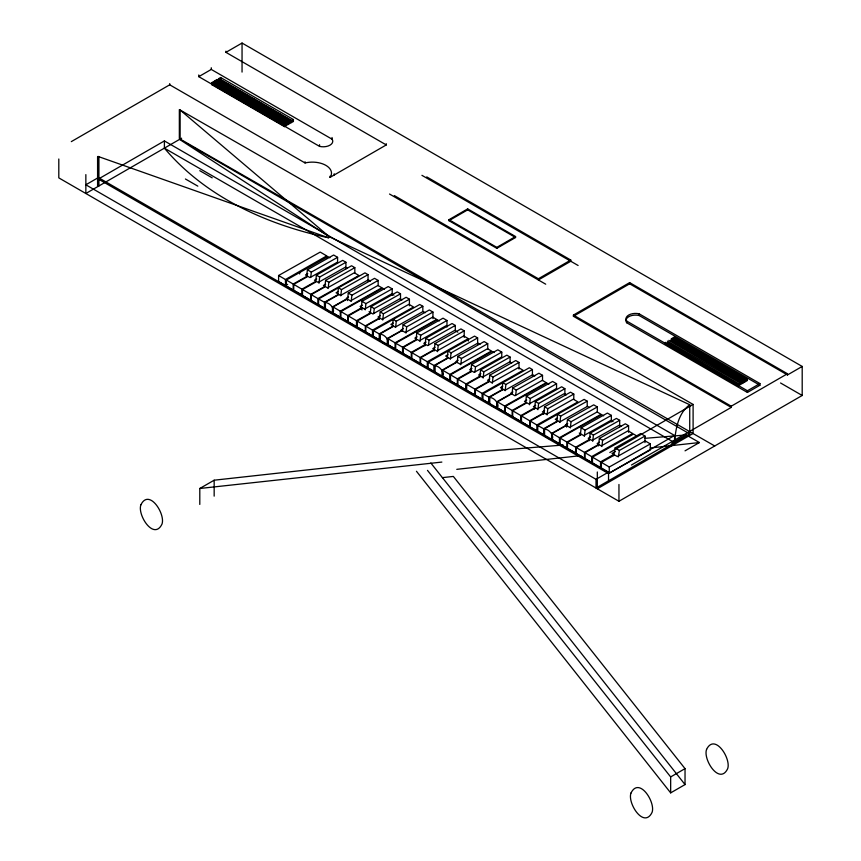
<?xml version="1.0" encoding="UTF-8"?>
<svg xmlns="http://www.w3.org/2000/svg" width="861" height="861" viewBox="0 0 861 861"><rect width="100%" height="100%" fill="white"/><g stroke="black" fill="none" stroke-linecap="round" stroke-linejoin="round"><path stroke-width="1.29" d="M674.572 442.683C675.53 429.219 678.113 413.237 689.726 404.745L329.709 236.947L328.482 237.765C267.05 224.796 205.456 196.997 164.397 148.146L164.397 140.924L98.358 179.056L608.533 473.593L674.572 435.472L674.572 442.683L164.397 148.146M306.677 276.026L307.399 269.794L333.648 255.017L337.587 257.331L337.587 262.583M310.767 277.091L311.338 272.108L337.587 257.331M315.696 281.375L316.417 275.143L342.667 260.366L345.928 262.282L345.928 268.847M318.957 283.291L319.668 277.048L345.928 262.282M324.888 286.605L325.598 280.363L351.568 265.758L354.829 267.663L354.829 272.915M328.138 288.51L328.859 282.279L354.829 267.663M337.716 294.031L338.427 287.789L341.505 289.597L368.045 274.659L368.045 281.224M340.784 295.829L341.505 289.597M347.435 300.586L348.296 293.095L374.546 278.329L378.151 280.438L378.151 285.691M351.18 301.447L351.891 295.215L378.151 280.438M361.125 308.808L361.986 301.318L388.246 286.552L392.185 288.865L392.185 295.431M365.215 309.874L365.925 303.632L392.185 288.865M370.295 312.909L371.005 306.667L397.265 291.901L400.516 293.816L400.516 300.371M373.685 313.576L374.266 308.582L400.516 293.816M379.335 319.377L380.196 311.897L406.155 297.282L409.416 299.197L409.416 305.763M382.725 320.044L383.446 313.802L409.416 299.197M392.508 325.652L393.219 319.42L396.297 321.218L422.837 306.29L422.837 311.542M395.576 327.46L396.297 321.218M402.367 330.968L403.088 324.726L429.338 309.96L432.943 312.069L432.943 318.635M405.972 333.078L406.683 326.836L432.943 312.069M416.057 339.191L416.778 332.949L443.038 318.183L446.977 320.496L446.977 327.051M420.007 341.505L420.717 335.263L446.977 320.496M424.936 345.788L425.797 338.298L452.057 323.532L455.308 325.436L455.308 330.689M428.477 345.196L429.058 340.213L455.308 325.436M434.127 351.008L434.988 343.528L460.947 328.913L464.208 330.828L464.208 337.383M437.517 351.675L438.238 345.433L464.208 330.828M447.3 357.283L448.011 351.051L451.089 352.849L477.629 337.921L477.629 344.475M450.368 359.091L451.089 352.849M457.159 362.589L457.88 356.357L484.13 341.58L487.735 343.7L487.735 348.942M460.764 364.709L461.474 358.467L487.735 343.7M470.709 372.06L471.57 364.58L497.83 349.803L501.769 352.117L501.769 357.369M474.938 371.877L475.509 366.894L501.769 352.117M479.868 376.16L480.589 369.929L506.849 355.152L510.099 357.067L510.099 362.32M483.129 378.076L483.85 371.844L510.099 357.067M489.059 381.391L489.78 375.148L515.739 360.544L519 362.449L519 369.014M492.309 383.296L493.03 377.064L519 362.449M501.941 390.162L502.802 382.671L505.881 384.48L532.421 369.541L532.421 376.106M505.159 390.711L505.881 384.48M511.951 394.22L512.672 387.988L538.921 373.211L542.527 375.321L542.527 380.573M515.696 395.091L516.266 390.098L542.527 375.321M525.64 402.442L526.362 396.211L552.611 381.434L556.561 383.748L556.561 389M529.58 404.756L530.301 398.525L556.561 383.748M534.52 409.04L535.381 401.56L561.641 386.783L564.891 388.698L564.891 395.264M537.921 409.707L538.631 403.465L564.891 388.698M543.711 414.259L544.572 406.779L570.531 392.175L573.792 394.08L573.792 399.332M547.101 414.927L547.822 408.695L573.792 394.08M556.884 420.545L557.594 414.302L560.672 416.111L587.213 401.172L587.213 406.424M559.951 422.342L560.672 416.111M566.603 427.099L567.464 419.608L593.713 404.842L597.319 406.952L597.319 412.204M570.337 427.96L571.058 421.729L597.319 406.952M580.432 434.073L581.153 427.831L607.403 413.065L611.353 415.379L611.353 421.944M584.371 436.387L585.093 430.145L611.353 415.379M589.311 440.671L590.172 433.18L616.422 418.414L619.683 420.319L619.683 426.884M592.712 441.338L593.423 435.096L619.683 420.319M598.503 445.89L599.364 438.41L625.323 423.795L628.584 425.711L628.584 432.276M601.893 446.558L602.614 440.315L628.584 425.711M613.807 455.673L615.12 447.935L640.713 433.535L644.997 436.053L644.997 442.619M618.306 456.9L619.403 450.443L644.997 436.053M71.312 141.624L169.714 84.808L305.063 162.955A19.146 11.053 0 0 1 325.888 165.366A19.146 11.053 0 0 1 330.054 177.388L386.277 144.928L386.277 143.722M225.937 51.154L225.937 52.349L242.049 43.05L802.194 366.442L802.194 395.479L618.951 501.274L58.806 177.883L58.806 159.005M198.773 76.661L211.268 69.44L332.045 139.17A9.568 5.521 0 0 1 329.957 145.186A9.568 5.521 0 0 1 319.549 146.381L198.773 76.661L198.773 74.972M211.698 82.688L213.786 81.483L286.562 123.5L286.562 125.426L284.474 126.632L211.698 84.615L211.698 82.688L284.474 124.705L286.562 123.5M215.002 80.708L217.08 79.513L289.856 121.53L289.856 123.446L287.778 124.651L215.002 82.634L215.002 80.708L287.778 122.725L289.856 121.53M218.533 78.728L220.62 77.522L293.397 119.539L293.397 121.466L291.309 122.66L218.533 80.643L218.533 78.728L291.309 120.744L293.397 119.539M211.698 84.615L213.786 83.409L286.562 125.426M215.002 82.634L217.08 81.429L289.856 123.446M218.533 80.643L220.62 79.449L293.397 121.466M329.709 236.947L328.482 237.765L98.132 156.465L97.584 156.788L97.584 185.815L98.358 186.267L98.358 157.24M97.584 185.815L98.918 185.944L98.918 156.917M181.639 138.19L85.852 193.488L85.852 174.622M326.728 255.9L320.206 252.09L278.598 275.498L285.454 279.524L326.728 255.9L326.728 258.322M448.936 219.716L467.674 208.889L515.567 236.538L515.567 237.507L496.829 248.323L448.936 220.674L448.936 219.716L496.829 247.365L515.567 236.538M448.936 220.674L467.674 209.858L515.567 237.507M538.383 278.76L570.778 260.054L570.778 261.26L538.383 279.965L538.383 278.76L394.338 195.598M199.795 504.428L199.795 488.488L214.163 480.201L445.191 454.683L563.202 445.019M573.415 315.072L731.247 406.198L731.247 407.404L573.415 316.278L573.415 315.072L629.639 282.612L787.471 373.739L787.471 374.944L802.194 366.442M573.415 316.278L629.639 283.818L787.471 374.944M746.993 380.648L674.206 338.631L672.129 339.837L672.129 338.395L674.206 337.189L746.993 379.206L746.993 380.648L744.905 381.853L670.913 339.169M609.825 452.531L693.105 404.444L693.105 433.481L597.319 488.779L597.319 471.989M665.295 342.355L738.071 384.372L740.159 383.177L740.159 384.619L738.071 385.814L665.295 343.797M668.825 340.364L741.612 382.381L743.689 381.186L743.689 382.628L741.612 383.823L667.372 341.15M672.129 338.395L744.905 380.411L746.993 379.206M626.647 321.035L747.423 390.765L759.919 383.554L759.919 385.233L747.423 392.455L626.647 322.724L626.647 321.035A9.568 5.521 0 0 1 628.734 315.029A9.568 5.521 0 0 1 639.142 313.824L759.919 383.554M608.533 472.108L98.358 177.56L85.852 184.792L596.016 479.329L608.533 472.108L608.533 480.815M731.247 406.198L787.471 373.739M631.457 465.015L731.247 407.404M671.871 443.243L686.239 434.945L699.401 442.543L685.033 450.841M689.726 404.745L689.726 433.933L596.016 488.036L596.016 479.329M685.033 768.636L685.033 784.575L670.665 792.873L670.665 776.934L685.033 768.636L453.338 476.424L442.414 477.64M286.326 280.029L293.181 284.044L293.181 290.103L286.326 286.089L286.326 280.029L327.933 256.621L329.914 257.783M278.598 275.498L278.598 281.558L285.454 285.583L287.639 284.345M307.775 273.669L305.494 274.95L307.377 276.058L293.181 284.044M302.189 295.075L293.741 290.437L293.741 284.378L307.937 276.392L309.992 277.597L337.114 262.336M316.708 278.942L314.448 280.212L316.105 281.181L301.91 289.178L293.741 284.378M302.512 289.533L310.735 294.365L310.735 300.414L302.512 295.592L302.512 289.533L316.719 281.547L318.258 282.451L345.379 267.19L347.435 268.395M325.662 284.195L323.402 285.465L324.941 286.369L310.735 294.365M311.23 294.656L325.436 286.659L327.492 287.865L354.312 272.776L358.94 275.488L317.913 298.573L311.23 294.656L311.23 300.704L317.913 304.633L317.913 298.573M318.592 298.961L324.446 302.265L324.446 308.324L318.592 305.02L318.592 298.961L364.967 272.862L368.045 274.659M338.384 291.47L336.081 292.762L338.653 294.268L324.446 302.265M324.898 302.491C334.455 302.911 338.169 320.529 324.898 308.55L324.898 302.491L338.954 294.58L340.493 295.484L368.293 279.847L370.413 281.095M348.565 297.045L346.283 298.326L346.972 298.735L332.626 306.807M333.089 306.957L347.284 298.971L350.545 300.876L377.947 285.465L381.886 287.778L340.278 311.187L333.089 306.957L333.089 313.017L340.278 317.235L340.278 311.187M340.913 311.553L347.769 315.578L347.769 321.637L340.913 317.612L340.913 311.553L382.521 288.144L384.512 289.318M362.373 305.192L360.081 306.484L361.964 307.592L361.964 310.014M347.769 315.578L361.964 307.592M356.777 320.54L356.497 326.76L348.328 321.971L348.328 315.912L362.535 307.915L364.58 309.121L391.701 293.87L393.929 295.172M348.328 315.912L356.497 320.701L370.693 312.715L369.035 311.736M357.1 321.067L365.322 325.888L365.322 331.948L357.1 327.126L357.1 321.067L371.306 313.07L372.845 313.974L399.967 298.724L402.022 299.929M380.25 315.729L377.99 316.999L379.529 317.903L365.322 325.888M365.817 326.179L380.024 318.193L382.08 319.399L408.91 304.299L413.528 307.022L372.501 330.107L365.817 326.179L365.817 332.238L372.501 336.167L372.501 330.107M373.383 330.592L379.238 333.896L379.238 339.955L373.383 336.651L373.383 330.592L419.759 304.482L422.837 306.29M393.176 323.101L390.872 324.393L393.445 325.899L379.238 333.896M379.69 334.122C389.247 334.531 392.96 352.16 379.69 340.181L379.69 334.122L393.746 326.211L395.285 327.115L423.085 311.478L425.205 312.715M403.357 328.676L401.075 329.957L401.764 330.366L387.418 338.438M387.88 338.588L402.076 330.592L405.337 332.507L432.739 317.085L436.678 319.399L395.07 342.807L387.88 338.588L387.88 344.648L395.07 348.866L395.07 342.807M395.705 343.184L402.561 347.209L402.561 353.268L395.705 349.243L395.705 343.184L437.313 319.775L439.304 320.949M417.165 336.823L414.873 338.115L416.756 339.212L402.561 347.209M411.569 358.23L403.12 353.591L403.12 347.532L417.316 339.546L419.372 340.752L446.493 325.501M426.087 342.097L423.827 343.367L425.485 344.346L411.289 352.332L403.12 347.532M411.892 352.687L420.114 357.519L420.114 363.579L411.892 358.746L411.892 352.687L426.098 344.701L427.637 345.605L454.759 330.355L457.837 332.163M435.042 347.349L432.782 348.619L434.321 349.534L420.114 357.519M420.609 357.81L427.293 361.728L427.293 367.787L420.609 363.869L420.609 357.81L434.816 349.814L436.871 351.03L463.692 335.93L468.319 338.642L468.319 341.074M427.293 361.728L468.319 338.642M428.175 362.223L434.03 365.516L434.03 371.575L428.175 368.282L428.175 362.223L474.551 336.113L477.629 337.921M447.968 354.732L445.664 356.024L448.237 357.53L434.03 365.516M434.482 365.753C444.039 366.162 447.752 383.78 434.482 371.812L434.482 365.753L448.538 357.842L450.077 358.746L477.877 343.098L479.997 344.346M458.149 360.307L455.867 361.588L456.556 361.986L442.21 370.058M442.672 370.219L456.868 362.223L460.129 364.138L487.53 348.716L491.47 351.03L449.862 374.438L442.672 370.219L442.672 376.268L449.862 380.497L449.862 374.438M450.497 374.815L457.352 378.84L457.352 384.899L450.497 380.874L450.497 374.815L492.105 351.406L494.085 352.569M471.957 368.454L469.665 369.735L471.548 370.843L457.352 378.84M466.361 383.802L466.081 390.022L457.912 385.222L457.912 379.163L472.108 371.177L474.163 372.382L501.285 357.121M480.879 373.728L478.619 374.998L480.277 375.966L466.081 383.963L457.912 379.163M466.684 384.318L474.906 389.15L474.906 395.21L466.684 390.377L466.684 384.318L480.89 376.332L482.429 377.236L509.551 361.975L511.606 363.181M489.834 378.98L487.574 380.25L489.113 381.154L474.906 389.15M475.401 389.441L489.608 381.445L491.663 382.65L518.483 367.561L523.111 370.273L482.085 393.359L475.401 389.441L475.401 395.5L482.085 399.418L482.085 393.359M482.967 393.854L488.822 397.147L488.822 403.206L482.967 399.902L482.967 393.854L529.343 367.744L532.421 369.541M502.759 386.352L500.456 387.644L503.028 389.161L488.822 397.147M489.274 397.373C498.831 397.793 502.544 415.411 489.274 403.432L489.274 397.373L503.33 389.463L504.869 390.377L532.668 374.729L534.789 375.977M512.941 391.938L510.659 393.219L511.348 393.617L497.001 401.689M497.464 401.839L511.66 393.854L514.921 395.759L542.322 380.347L546.261 382.661L504.654 406.069L497.464 401.839L497.464 407.899L504.654 412.128L504.654 406.069M505.289 406.446L512.144 410.46L512.144 416.52L505.289 412.494L505.289 406.446L546.896 383.037L548.877 384.2M526.738 400.085L524.457 401.366L526.34 402.474L512.144 410.46M521.153 415.432L520.873 421.642L512.704 416.853L512.704 410.794L526.9 402.797L528.955 404.013L556.077 388.752M535.671 405.348L533.411 406.629L535.068 407.597L520.873 415.594L512.704 410.794M521.475 415.949L529.698 420.781L529.698 426.83L521.475 422.008L521.475 415.949L535.682 407.953L537.221 408.867L564.342 393.606L566.398 394.812M544.626 410.611L542.365 411.881L543.904 412.785L529.698 420.781M530.193 421.061L544.4 413.076L546.455 414.281L573.275 399.192L577.903 401.904L536.877 424.99L530.193 421.061L530.193 427.121L536.877 431.049L536.877 424.99M537.759 425.474L543.614 428.778L543.614 434.837L537.759 431.533L537.759 425.474L584.135 399.375L587.213 401.172M557.551 417.983L555.248 419.275L557.82 420.781L543.614 428.778M544.055 429.004C553.623 429.424 557.336 447.042 544.055 435.063L544.055 429.004L558.122 421.094L559.661 421.998L587.46 406.36L589.581 407.608M567.733 423.558L565.451 424.839L566.14 425.248L551.793 433.32M552.256 433.47L566.452 425.485L569.713 427.39L597.114 411.978L601.053 414.292L559.446 437.7L552.256 433.47L552.256 439.53L559.446 443.749L559.446 437.7M560.08 438.066L566.936 442.091L566.936 448.15L560.08 444.125L560.08 438.066L601.688 414.658L603.669 415.831M566.936 442.091L581.132 434.105L579.249 432.997M575.944 453.112L567.496 448.484L567.496 442.425L581.692 434.428L583.747 435.634L610.869 420.383L613.097 421.686M590.463 436.979L588.203 438.249L589.86 439.228L575.665 447.214L567.496 442.425M576.267 447.58L584.49 452.402L584.49 458.461L576.267 453.639L576.267 447.58L590.474 439.584L592.013 440.488L619.134 425.237L621.19 426.443M599.417 442.242L597.157 443.512L598.696 444.416L584.49 452.402M584.985 452.692L599.191 444.706L601.247 445.912L628.067 430.812L632.695 433.535L591.668 456.621L584.985 452.692L584.985 458.752L591.668 462.68L591.668 456.621M601.387 468.438L601.387 462.379L614.603 454.952L617.348 456.556L645.19 440.897L650.335 443.921L650.335 449.969L609.265 473.066L592.476 463.207L592.476 457.159L633.545 434.062L636.709 435.924M615.518 451.487L612.042 453.446L613.753 454.447L600.537 461.883L592.476 457.159M601.387 462.379L609.265 467.006L650.335 443.921M199.795 488.488L441.854 462.077M456.782 469.342L580.884 455.63M650.13 447.989L699.401 442.543M644.781 438.346L686.239 434.945M693.105 404.444L179.346 109.573L179.346 138.61L714.738 445.976M225.937 52.349L386.277 144.928M426.733 176.892L570.778 260.054M421.933 175.332L578.108 265.489M780.561 382.984L802.194 395.479M626.647 322.724A9.568 5.521 0 0 1 628.734 316.708A9.568 5.521 0 0 1 639.142 315.513L759.919 385.233M670.913 340.612L743.689 382.628M667.372 342.603L740.159 384.619M389.538 194.037L545.713 284.195M689.726 433.933L179.551 139.396L329.709 237.055L180.132 110.025L180.132 139.062M164.397 140.924L674.572 435.472M199.795 170.693L212.193 177.85M185.427 178.991L197.826 186.148M567.464 419.608L571.058 421.729M599.364 438.41L602.614 440.315M581.153 427.831L585.093 430.145M590.172 433.18L593.423 435.096M615.12 447.935L619.403 450.443M512.672 387.988L516.266 390.098M544.572 406.779L547.822 408.695M526.362 396.211L530.301 398.525M535.381 401.56L538.631 403.465M457.88 356.357L461.474 358.467M471.57 364.58L475.509 366.894M489.78 375.148L493.03 377.064M480.589 369.929L483.85 371.844M403.088 324.726L406.683 326.836M434.988 343.528L438.238 345.433M416.778 332.949L420.717 335.263M425.797 338.298L429.058 340.213M348.296 293.095L351.891 295.215M380.196 311.897L383.446 313.802M361.986 301.318L365.925 303.632M371.005 306.667L374.266 308.582M307.399 269.794L311.338 272.108M316.417 275.143L319.668 277.048M325.598 280.363L328.859 282.279M427.486 470.364L670.665 776.934M430.823 462.981L685.033 784.575M416.455 471.268L670.665 792.873M747.423 390.765L747.423 392.455M744.905 380.411L744.905 381.853M741.612 382.381L741.612 383.823M738.071 384.372L738.071 385.814M674.206 337.189L674.206 338.631M639.142 313.824L639.142 315.513M629.639 282.612L629.639 283.818M618.951 484.474L618.951 501.274M609.265 467.006L609.265 473.066M600.537 461.883L600.537 467.943M575.665 447.214L575.665 453.273M551.621 433.212L551.621 439.271M544.572 429.305L544.572 435.365M520.873 415.594L520.873 421.642M496.829 247.365L496.829 248.323M496.829 401.592L496.829 407.651M489.78 397.674L489.78 403.734M467.674 208.889L467.674 209.858M466.081 383.963L466.081 390.022M442.037 369.961L442.037 376.02M434.988 366.054L434.988 372.113M411.289 352.332L411.289 358.391M387.246 338.33L387.246 344.389M380.196 334.423L380.196 340.482M356.497 320.701L356.497 326.76M334.219 173.771L334.219 174.977M332.454 306.699L332.454 312.758M332.045 137.491L332.045 139.17M330.054 176.182L330.054 177.388M325.404 302.792L325.404 308.851M319.549 144.702L319.549 146.381M305.063 161.75L305.063 162.955M301.91 289.178L301.91 295.237M299.66 271.527L299.66 273.959M291.309 120.744L291.309 122.66M287.778 122.725L287.778 124.651M285.454 279.524L285.454 285.583M284.474 124.705L284.474 126.632M242.049 43.05L242.049 72.087M220.62 77.522L220.62 79.449M217.08 79.513L217.08 81.429M214.163 480.201L214.163 496.14M213.786 81.483L213.786 83.409M211.268 67.761L211.268 69.44M169.714 83.614L169.714 84.808M98.132 156.465L98.132 185.492M140.903 504.794C137.114 514.824 153.785 540.912 161.954 524.177C165.742 514.146 149.071 488.058 140.903 504.794M630.984 793.035C627.206 803.065 643.877 829.154 652.046 812.418C655.834 802.387 639.163 776.299 630.984 793.035M706.58 749.393C702.791 759.424 719.462 785.512 727.631 768.776C731.419 758.745 714.748 732.657 706.58 749.393"/></g></svg>
